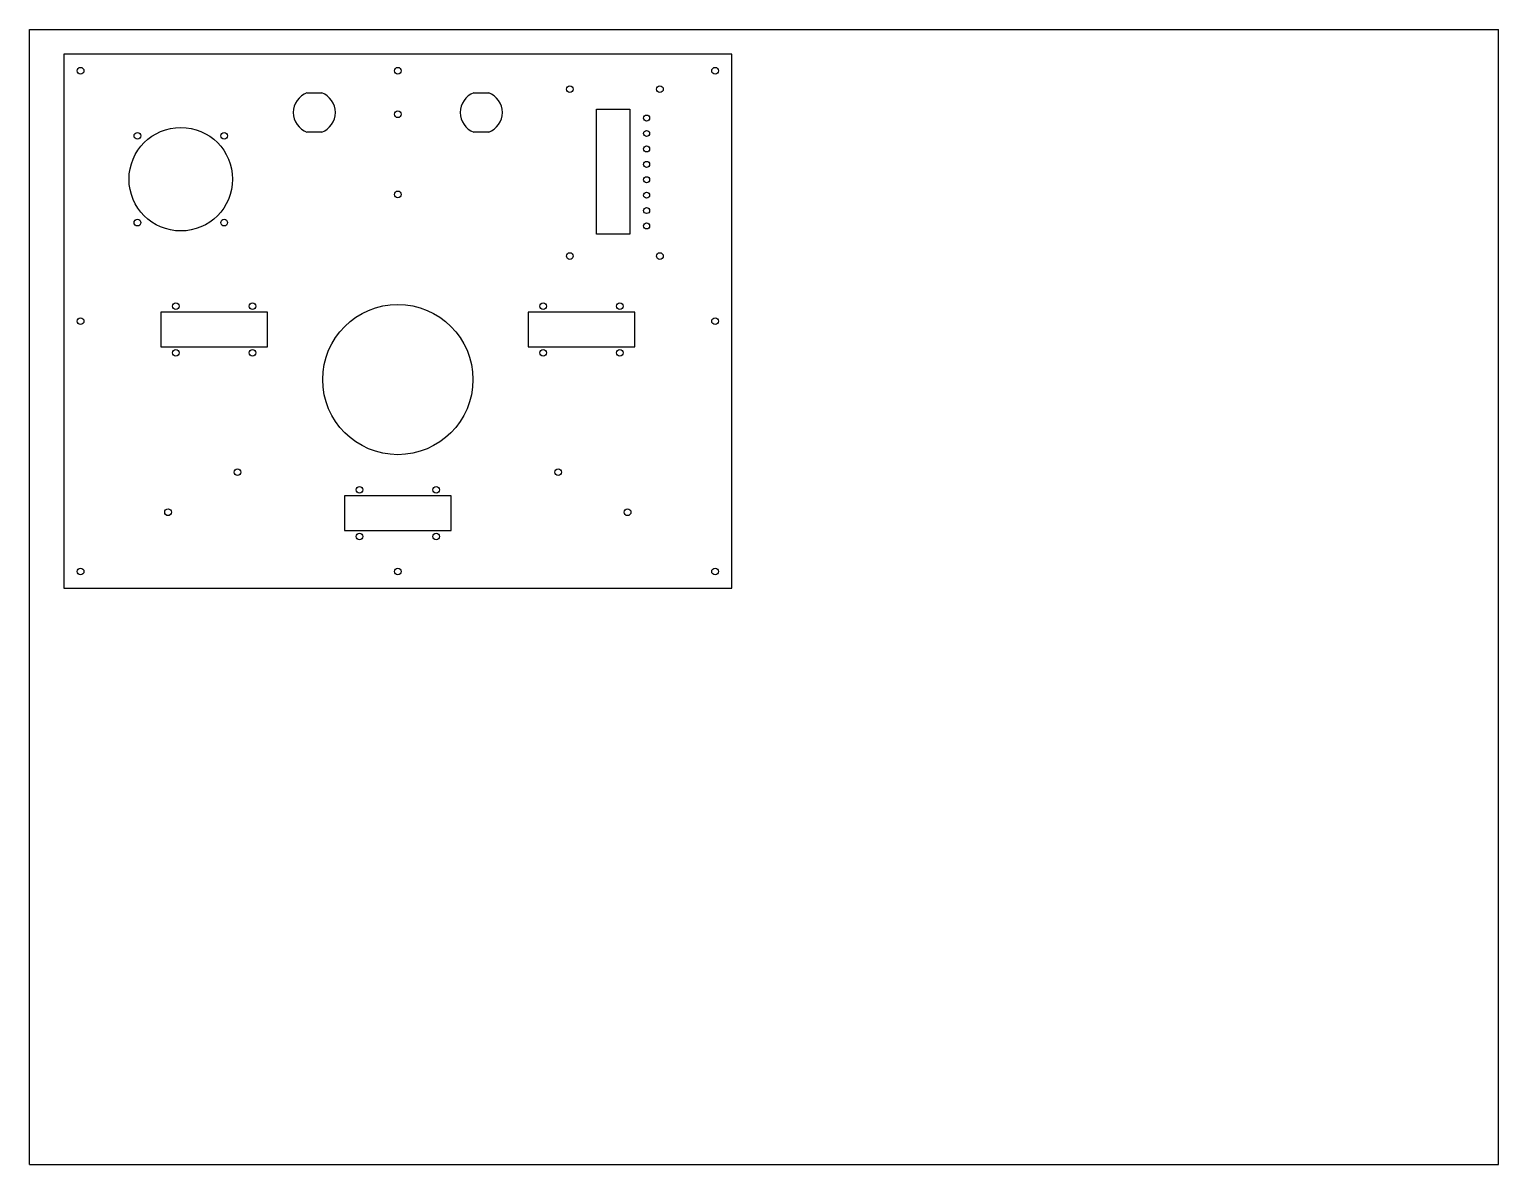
# Model space of a CAD drawing. Header units: inches. Extents: x 0 to 22, y 0 to 17.
import ezdxf

# ---------------------------------------------------------------- set-up
doc = ezdxf.new("R2010")
doc.units = ezdxf.units.IN
doc.header["$LTSCALE"] = 1.21
doc.header["$MEASUREMENT"] = 0
doc.layers.get('0').update_dxf_attribs({"linetype": 'CONTINUOUS'})
doc.layers.add('02___PRT_ALL_AXES', color=7, linetype='CONTINUOUS')

msp = doc.modelspace()

# ---------------------------------------------------------------- linework, layer by layer
at = {"color": 7, "linetype": 'CONTINUOUS'}
for p, q in [((0, 0), (0, 17)), ((0, 17), (22, 17)), ((22, 0), (22, 17)), ((0.517, 16.631), (0.517, 8.631)), ((10.517, 16.631), (0.517, 16.631)), ((10.517, 8.631), (10.517, 16.631)), ((0, 0), (22, 0))]:
    msp.add_line(p, q, dxfattribs=at)
at = {"layer": '02___PRT_ALL_AXES', "color": 7, "linetype": 'CONTINUOUS'}
for p, q in [((4.157, 16.051), (4.378, 16.051)), ((6.657, 16.051), (6.878, 16.051)), ((8.492, 13.931), (8.492, 15.806)), ((8.492, 15.806), (8.992, 15.806)), ((8.992, 15.806), (8.992, 13.931)), ((4.378, 15.461), (4.157, 15.461)), ((6.878, 15.461), (6.657, 15.461)), ((8.992, 13.931), (8.492, 13.931)), ((1.967, 12.766), (1.967, 12.246)), ((3.567, 12.766), (1.967, 12.766)), ((3.567, 12.246), (3.567, 12.766)), ((9.067, 12.766), (7.467, 12.766)), ((7.467, 12.766), (7.467, 12.246)), ((9.067, 12.246), (9.067, 12.766)), ((1.967, 12.246), (3.567, 12.246)), ((7.467, 12.246), (9.067, 12.246)), ((6.317, 10.016), (4.717, 10.016)), ((4.717, 10.016), (4.717, 9.496)), ((6.317, 9.496), (6.317, 10.016)), ((4.717, 9.496), (6.317, 9.496)), ((0.517, 8.631), (10.517, 8.631))]:
    msp.add_line(p, q, dxfattribs=at)
for centre, radius in [((0.767, 16.381), 0.05), ((5.517, 16.381), 0.05), ((10.267, 16.381), 0.05), ((8.092, 16.106), 0.05), ((9.442, 16.106), 0.05), ((5.517, 15.729), 0.05), ((9.242, 15.672), 0.045), ((2.267, 14.756), 0.775), ((1.617, 15.406), 0.05), ((2.917, 15.406), 0.05), ((9.242, 15.441), 0.045), ((9.242, 15.21), 0.045), ((9.242, 14.979), 0.045), ((9.242, 14.748), 0.045), ((5.517, 14.529), 0.05), ((9.242, 14.517), 0.045), ((9.242, 14.287), 0.045), ((1.617, 14.106), 0.05), ((2.917, 14.106), 0.05), ((9.242, 14.056), 0.045), ((8.092, 13.606), 0.05), ((9.442, 13.606), 0.05), ((2.192, 12.856), 0.05), ((3.342, 12.856), 0.05), ((5.517, 11.756), 1.125), ((7.692, 12.856), 0.05), ((8.842, 12.856), 0.05), ((0.767, 12.631), 0.05), ((10.267, 12.631), 0.05), ((2.192, 12.156), 0.05), ((3.342, 12.156), 0.05), ((7.692, 12.156), 0.05), ((8.842, 12.156), 0.05), ((3.116, 10.369), 0.05), ((7.919, 10.369), 0.05), ((4.942, 10.106), 0.05), ((6.092, 10.106), 0.05), ((2.076, 9.769), 0.05), ((8.958, 9.769), 0.05), ((4.942, 9.406), 0.05), ((6.092, 9.406), 0.05), ((0.767, 8.881), 0.05), ((5.517, 8.881), 0.05), ((10.267, 8.881), 0.05)]:
    msp.add_circle(centre, radius, dxfattribs=at)
for centre, start, end in [((4.267, 15.756), 110.5269, 249.4731), ((4.267, 15.756), 290.5269, 69.4731), ((6.767, 15.756), 110.5269, 249.4731), ((6.767, 15.756), 290.5269, 69.4731)]:
    msp.add_arc(centre, 0.315, start, end, dxfattribs=at)

doc.saveas('drawing.dxf')
